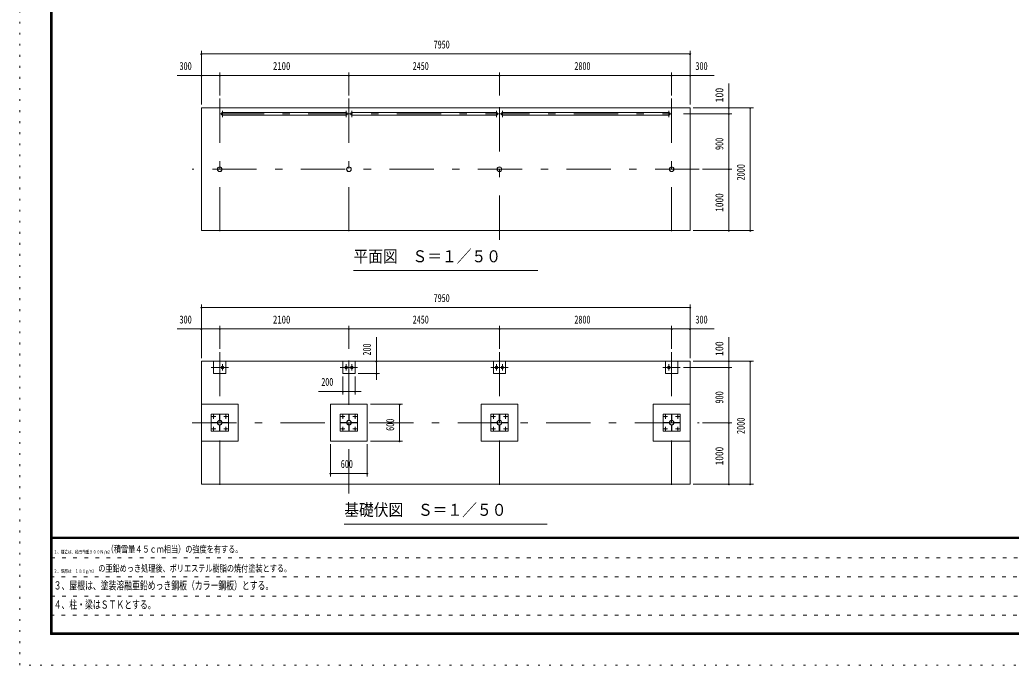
# Model space of a CAD drawing. Units: millimetres, scale not verified, with parts at other scales. Extents: x -23448 to 23452, y -10500 to 10500.
# Drawn here: x -6248 to 9878, y -10500 to 0 of the extents above; entities that cross this region are included whole.
import ezdxf
from ezdxf.enums import TextEntityAlignment as Align

# ---------------------------------------------------------------- set-up
doc = ezdxf.new("R2010")
doc.units = ezdxf.units.MM
doc.header["$LTSCALE"] = 60
for name, pattern in [('USER1', [3, 1, -2]), ('USER3', [24, 12, -5, 2, -5]), ('USER4', [3, 0.5, -2.5])]:
    doc.linetypes.add(name, pattern=pattern)
doc.layers.add('0-1_0-F', color=7, linetype='Continuous')
for name, color, linetype, lineweight in [('0-2_1-0BOLD', 7, 'Continuous', 18), ('0-3_1-2CENTER', 3, 'USER3', 18), ('0-5_1-5DIM', 3, 'Continuous', 18), ('0-C_F-F', 5, 'Continuous', 18), ('0-D_F-E_J_ADD', 5, 'USER4', 18)]:
    doc.layers.add(name, color=color, linetype=linetype, lineweight=lineweight)
doc.styles.add('ＭＳ ゴシック', font='')
doc.styles.get('ＭＳ ゴシック').set_extended_font_data('MS Gothic')

msp = doc.modelspace()

# ---------------------------------------------------------------- linework, layer by layer
at = {"layer": '0-2_1-0BOLD'}
for p, q in [((-941.82, -1508.98), (-2949.11, -1508.98)), ((-2949.11, -1551.68), (-941.82, -1551.68)), ((-849.11, -1508.98), (1508.19, -1508.98)), ((1508.19, -1551.68), (-849.11, -1551.68)), ((1600.89, -1508.98), (4308.18, -1508.98)), ((4308.18, -1551.68), (1600.89, -1551.68)), ((-995.47, -5555.33), (-995.47, -5755.33)), ((1454.53, -5755.33), (1454.53, -5555.33)), ((4254.53, -5555.33), (4254.53, -5755.33)), ((-2695.47, -6255.33), (-3295.47, -6255.33)), ((4054.53, -6255.33), (4654.53, -6255.33)), ((-3053.62, -6552.33), (-3053.62, -6558.33)), ((-2992.47, -6497.18), (-2998.47, -6497.18)), ((-2937.32, -6558.33), (-2937.32, -6552.33)), ((-953.62, -6552.33), (-953.62, -6558.33)), ((-892.47, -6497.18), (-898.47, -6497.18)), ((-837.32, -6558.33), (-837.32, -6552.33)), ((1496.38, -6552.33), (1496.38, -6558.33)), ((1557.53, -6497.18), (1551.53, -6497.18)), ((1612.68, -6558.33), (1612.68, -6552.33)), ((4296.38, -6552.33), (4296.38, -6558.33)), ((4357.53, -6497.18), (4351.53, -6497.18)), ((4412.68, -6558.33), (4412.68, -6552.33)), ((-2998.47, -6613.48), (-2992.47, -6613.48)), ((-898.47, -6613.48), (-892.47, -6613.48)), ((1551.53, -6613.48), (1557.53, -6613.48)), ((4351.53, -6613.48), (4357.53, -6613.48))]:
    msp.add_line(p, q, dxfattribs=at)
for points in [[(-3295.46, -1430.33), (-3295.46, -3430.33), (4654.53, -3430.33), (4654.53, -1430.33)], [(-3295.47, -5555.32), (-3295.47, -7555.33), (4654.53, -7555.33), (4654.53, -5555.32)], [(-1195.47, -6255.33), (-595.47, -6255.33), (-595.47, -6855.33), (-1195.47, -6855.33)], [(1254.53, -6255.33), (1254.53, -6855.33), (1854.53, -6855.33), (1854.53, -6255.33)], [(-2855.47, -6415.33), (-2855.47, -6695.33), (-3135.47, -6695.33), (-3135.47, -6415.33)], [(-2992.47, -6417.18), (-2992.47, -6517.18), (-2998.47, -6517.18), (-2998.47, -6417.18)], [(-1035.47, -6415.33), (-1035.47, -6695.33), (-755.47, -6695.33), (-755.47, -6415.33)], [(-892.47, -6517.18), (-892.47, -6417.18), (-898.47, -6417.18), (-898.47, -6517.18)], [(1414.53, -6415.33), (1414.53, -6695.33), (1694.53, -6695.33), (1694.53, -6415.33)], [(1557.53, -6517.18), (1551.53, -6517.18), (1551.53, -6417.18), (1557.53, -6417.18)], [(4494.53, -6415.33), (4494.53, -6695.33), (4214.53, -6695.33), (4214.53, -6415.33)], [(4357.53, -6417.18), (4351.53, -6417.18), (4351.53, -6517.18), (4357.53, -6517.18)], [(-3033.62, -6552.33), (-3133.62, -6552.33), (-3133.62, -6558.33), (-3033.62, -6558.33)], [(-2998.47, -6593.48), (-2998.47, -6693.48), (-2992.47, -6693.48), (-2992.47, -6593.48)], [(-2957.32, -6558.33), (-2857.32, -6558.33), (-2857.32, -6552.33), (-2957.32, -6552.33)], [(-1033.62, -6552.33), (-933.62, -6552.33), (-933.62, -6558.33), (-1033.62, -6558.33)], [(-898.47, -6593.48), (-898.47, -6693.48), (-892.47, -6693.48), (-892.47, -6593.48)], [(-857.32, -6558.33), (-757.32, -6558.33), (-757.32, -6552.33), (-857.32, -6552.33)], [(1416.38, -6552.33), (1416.38, -6558.33), (1516.38, -6558.33), (1516.38, -6552.33)], [(1551.53, -6593.48), (1557.53, -6593.48), (1557.53, -6693.48), (1551.53, -6693.48)], [(1592.68, -6558.33), (1692.68, -6558.33), (1692.68, -6552.33), (1592.68, -6552.33)], [(4316.38, -6552.33), (4316.38, -6558.33), (4216.38, -6558.33), (4216.38, -6552.33)], [(4351.53, -6593.48), (4351.53, -6693.48), (4357.53, -6693.48), (4357.53, -6593.48)], [(4392.68, -6558.33), (4492.68, -6558.33), (4492.68, -6552.33), (4392.68, -6552.33)]]:
    msp.add_lwpolyline(points, close=True, dxfattribs=at)
for points in [[(-3095.47, -5555.33), (-3095.47, -5755.33), (-2895.47, -5755.33), (-2895.47, -5555.33)], [(-995.47, -5755.33), (-795.47, -5755.33), (-795.47, -5555.33)], [(1654.53, -5555.33), (1654.53, -5755.33), (1454.53, -5755.33)], [(4254.53, -5755.33), (4454.53, -5755.33), (4454.53, -5555.33)], [(-3295.47, -6855.33), (-2695.47, -6855.33), (-2695.47, -6255.33)], [(4654.53, -6855.33), (4054.53, -6855.33), (4054.53, -6255.33)]]:
    msp.add_lwpolyline(points, dxfattribs=at)
for centre, radius in [((-2995.46, -2430.33), 38.15), ((-2995.46, -2430.33), 35.35), ((-895.46, -2430.33), 38.15), ((-895.46, -2430.33), 35.35), ((1554.54, -2430.33), 38.15), ((1554.54, -2430.33), 35.35), ((4354.53, -2430.33), 38.15), ((4354.53, -2430.33), 35.35), ((-2949.12, -5655.33), 21.35), ((-2949.12, -5655.33), 19.05), ((-941.82, -5655.33), 21.35), ((-941.82, -5655.33), 19.05), ((-849.12, -5655.33), 21.35), ((-849.12, -5655.33), 19.05), ((1508.18, -5655.33), 21.35), ((1508.18, -5655.33), 19.05), ((1600.88, -5655.33), 21.35), ((1600.88, -5655.33), 19.05), ((4308.18, -5655.33), 21.35), ((4308.18, -5655.33), 19.05), ((-3095.47, -6455.33), 8), ((-2895.47, -6455.33), 8), ((-995.47, -6455.33), 8), ((-795.47, -6455.33), 8), ((1454.53, -6455.33), 8), ((1654.53, -6455.33), 8), ((4254.53, -6455.33), 8), ((4454.53, -6455.33), 8), ((-2995.47, -6555.33), 38.15), ((-2995.47, -6555.33), 35.35), ((-895.47, -6555.33), 38.15), ((-895.47, -6555.33), 35.35), ((1554.53, -6555.33), 38.15), ((1554.53, -6555.33), 35.35), ((4354.53, -6555.33), 38.15), ((4354.53, -6555.33), 35.35), ((-3095.47, -6655.33), 8), ((-2895.47, -6655.33), 8), ((-995.47, -6655.33), 8), ((-795.47, -6655.33), 8), ((1454.53, -6655.33), 8), ((1654.53, -6655.33), 8), ((4254.53, -6655.33), 8), ((4454.53, -6655.33), 8)]:
    msp.add_circle(centre, radius, dxfattribs=at)
for centre, start, end in [((-2949.11, -1530.33), 90, 270), ((-941.82, -1530.33), 270, 90), ((-849.11, -1530.33), 90, 270), ((1508.19, -1530.33), 270, 90), ((1600.89, -1530.33), 90, 270), ((4308.18, -1530.33), 270, 90)]:
    msp.add_arc(centre, 21.35, start, end, dxfattribs=at)
at = {"layer": '0-3_1-2CENTER'}
for p, q in [((-2995.46, -1280.33), (-2995.46, -3580.33)), ((-895.46, -1280.33), (-895.46, -3580.33)), ((1554.54, -3580.33), (1554.54, -1280.33)), ((4354.53, -1280.33), (4354.53, -3580.33)), ((-2995.46, -1530.33), (4354.53, -1530.33)), ((-2949.11, -1478.98), (-2949.11, -1581.68)), ((-941.82, -1581.68), (-941.82, -1478.98)), ((-849.11, -1478.98), (-849.11, -1581.68)), ((1508.19, -1478.98), (1508.19, -1581.68)), ((1600.89, -1581.68), (1600.89, -1478.98)), ((4308.18, -1478.98), (4308.18, -1581.68)), ((4804.54, -2430.33), (-3445.46, -2430.33)), ((-2995.47, -5405.33), (-2995.47, -7705.33)), ((-895.47, -7705.33), (-895.47, -5405.33)), ((1554.53, -5405.33), (1554.53, -7705.33)), ((4354.53, -5405.33), (4354.53, -7705.33)), ((-2949.12, -5603.98), (-2949.12, -5706.68)), ((-941.82, -5603.98), (-941.82, -5706.68)), ((-849.12, -5706.68), (-849.12, -5603.98)), ((1508.18, -5603.98), (1508.18, -5706.68)), ((1600.88, -5706.68), (1600.88, -5603.98)), ((4308.18, -5603.98), (4308.18, -5706.68)), ((-3136.89, -5655.33), (-2854.05, -5655.33)), ((-754.05, -5655.33), (-1036.89, -5655.33)), ((1695.95, -5655.33), (1413.11, -5655.33)), ((4495.95, -5655.33), (4213.11, -5655.33)), ((-3095.47, -6421.18), (-3095.47, -6489.47)), ((-2895.47, -6489.47), (-2895.47, -6421.18)), ((-995.47, -6421.18), (-995.47, -6489.47)), ((-795.47, -6421.18), (-795.47, -6489.47)), ((1454.53, -6421.18), (1454.53, -6489.47)), ((1654.53, -6489.47), (1654.53, -6421.18)), ((4254.53, -6421.18), (4254.53, -6489.47)), ((4454.53, -6421.18), (4454.53, -6489.47)), ((-3445.47, -6555.33), (4804.53, -6555.33)), ((-3061.33, -6455.33), (-3129.61, -6455.33)), ((-2929.62, -6455.33), (-2861.33, -6455.33)), ((-961.32, -6455.33), (-1029.61, -6455.33)), ((-829.61, -6455.33), (-761.33, -6455.33)), ((1420.39, -6455.33), (1488.68, -6455.33)), ((1620.39, -6455.33), (1688.68, -6455.33)), ((4288.68, -6455.33), (4220.39, -6455.33)), ((4420.39, -6455.33), (4488.68, -6455.33)), ((-3061.33, -6655.33), (-3129.61, -6655.33)), ((-3095.47, -6689.47), (-3095.47, -6621.18)), ((-2929.62, -6655.33), (-2861.33, -6655.33)), ((-2895.47, -6621.18), (-2895.47, -6689.47)), ((-961.32, -6655.33), (-1029.61, -6655.33)), ((-995.47, -6621.18), (-995.47, -6689.47)), ((-829.61, -6655.33), (-761.33, -6655.33)), ((-795.47, -6621.18), (-795.47, -6689.47)), ((1488.68, -6655.33), (1420.39, -6655.33)), ((1454.53, -6689.47), (1454.53, -6621.18)), ((1688.68, -6655.33), (1620.39, -6655.33)), ((1654.53, -6621.18), (1654.53, -6689.47)), ((4288.68, -6655.33), (4220.39, -6655.33)), ((4254.53, -6621.18), (4254.53, -6689.47)), ((4420.39, -6655.33), (4488.68, -6655.33)), ((4454.53, -6621.18), (4454.53, -6689.47))]:
    msp.add_line(p, q, dxfattribs=at)
at = {"layer": '0-5_1-5DIM'}
for p, q in [((-3285.46, -555.33), (-3305.46, -555.33)), ((-3295.46, -1380.33), (-3295.46, -505.33)), ((-3295.46, -555.33), (4654.53, -555.33)), ((4664.53, -555.33), (4644.53, -555.33)), ((4654.53, -505.33), (4654.53, -1380.33)), ((-3295.46, -905.33), (-3687.96, -905.33)), ((-3285.46, -905.33), (-3305.46, -905.33)), ((-3295.46, -905.33), (-2995.46, -905.33)), ((-2985.46, -905.33), (-3005.46, -905.33)), ((-2995.46, -855.33), (-2995.46, -1230.33)), ((-2995.46, -905.33), (-895.46, -905.33)), ((-885.46, -905.33), (-905.46, -905.33)), ((-895.46, -1230.33), (-895.46, -855.33)), ((-895.46, -905.33), (1554.54, -905.33)), ((1564.54, -905.33), (1544.54, -905.33)), ((1554.54, -1230.33), (1554.54, -855.33)), ((1554.54, -905.33), (4354.53, -905.33)), ((4364.53, -905.33), (4344.53, -905.33)), ((4354.53, -855.33), (4354.53, -1230.33)), ((4354.53, -905.33), (4654.53, -905.33)), ((4664.53, -905.33), (4644.53, -905.33)), ((5047.03, -905.33), (4654.53, -905.33)), ((5284.54, -1430.33), (5284.54, -1037.83)), ((4704.53, -1430.33), (5684.54, -1430.33)), ((5294.54, -1430.33), (5274.54, -1430.33)), ((5284.54, -1530.34), (5284.54, -1430.33)), ((5644.54, -1430.33), (5624.54, -1430.33)), ((5634.54, -1430.33), (5634.54, -3430.33)), ((4545.96, -1530.34), (5334.54, -1530.34)), ((5294.54, -1530.34), (5274.54, -1530.34)), ((5284.54, -2430.33), (5284.54, -1530.34)), ((5334.54, -2430.33), (4854.54, -2430.33)), ((5294.54, -2430.33), (5274.54, -2430.33)), ((5284.54, -3430.33), (5284.54, -2430.33)), ((4704.53, -3430.33), (5684.54, -3430.33)), ((5294.54, -3430.33), (5274.54, -3430.33)), ((5644.54, -3430.33), (5624.54, -3430.33)), ((-820.46, -4080.33), (2179.54, -4080.33)), ((-3295.47, -4630.33), (-3295.47, -5505.32)), ((4654.53, -5505.32), (4654.53, -4630.33)), ((-3285.47, -4680.33), (-3305.47, -4680.33)), ((-3295.47, -4680.33), (4654.53, -4680.33)), ((4664.53, -4680.33), (4644.53, -4680.33)), ((-2995.47, -5355.33), (-2995.47, -4980.33)), ((-895.47, -5355.33), (-895.47, -4980.33)), ((1554.53, -4980.33), (1554.53, -5355.33)), ((4354.53, -5355.33), (4354.53, -4980.33)), ((-3295.47, -5030.33), (-3687.97, -5030.33)), ((-3285.47, -5030.33), (-3305.47, -5030.33)), ((-3295.47, -5030.33), (-2995.47, -5030.33)), ((-2985.47, -5030.33), (-3005.47, -5030.33)), ((-2995.47, -5030.33), (-895.47, -5030.33)), ((-885.47, -5030.33), (-905.47, -5030.33)), ((-895.47, -5030.33), (1554.53, -5030.33)), ((1564.53, -5030.33), (1544.53, -5030.33)), ((1554.53, -5030.33), (4354.53, -5030.33)), ((4364.53, -5030.33), (4344.53, -5030.33)), ((4354.53, -5030.33), (4654.53, -5030.33)), ((4664.53, -5030.33), (4644.53, -5030.33)), ((4654.53, -5030.33), (5047.03, -5030.33)), ((-448.45, -5162.83), (-448.45, -5555.33)), ((5284.53, -5162.83), (5284.53, -5555.33)), ((-398.45, -5555.33), (-745.47, -5555.33)), ((-438.45, -5555.33), (-458.45, -5555.33)), ((-448.45, -5755.33), (-448.45, -5555.33)), ((5684.53, -5555.33), (4704.53, -5555.33)), ((5294.53, -5555.33), (5274.53, -5555.33)), ((5284.53, -5655.33), (5284.53, -5555.33)), ((5644.53, -5555.33), (5624.53, -5555.33)), ((5634.53, -5555.33), (5634.53, -7555.32)), ((-995.47, -6094.63), (-995.47, -5805.33)), ((-795.47, -5805.33), (-795.47, -6094.63)), ((-745.47, -5755.33), (-398.45, -5755.33)), ((-438.45, -5755.33), (-458.45, -5755.33)), ((-448.45, -5755.33), (-448.45, -5855.33)), ((5334.53, -5655.33), (4545.95, -5655.33)), ((5294.53, -5655.33), (5274.53, -5655.33)), ((5284.53, -6555.32), (5284.53, -5655.33)), ((-995.47, -6044.63), (-1387.97, -6044.63)), ((-985.47, -6044.63), (-1005.47, -6044.63)), ((-995.47, -6044.63), (-795.47, -6044.63)), ((-785.47, -6044.63), (-805.47, -6044.63)), ((-795.47, -6044.63), (-695.47, -6044.63)), ((-20.47, -6255.33), (-545.47, -6255.33)), ((-60.47, -6255.33), (-80.47, -6255.33)), ((-70.47, -6855.33), (-70.47, -6255.33)), ((4854.53, -6555.32), (5334.53, -6555.32)), ((5294.53, -6555.32), (5274.53, -6555.32)), ((5284.53, -7555.32), (5284.53, -6555.32)), ((-1195.47, -6905.33), (-1195.47, -7430.33)), ((-595.47, -7430.33), (-595.47, -6905.33)), ((-545.47, -6855.33), (-20.47, -6855.33)), ((-60.47, -6855.33), (-80.47, -6855.33)), ((-1185.47, -7380.33), (-1205.47, -7380.33)), ((-1195.47, -7380.33), (-595.47, -7380.33)), ((-585.47, -7380.33), (-605.47, -7380.33)), ((4704.53, -7555.32), (5684.53, -7555.32)), ((5294.53, -7555.32), (5274.53, -7555.32)), ((5644.53, -7555.32), (5624.53, -7555.32)), ((2329.54, -8205.33), (-970.46, -8205.33))]:
    msp.add_line(p, q, dxfattribs=at)
for centre in [(-3295.46, -555.33), (4654.53, -555.33), (-3295.46, -905.33), (-2995.46, -905.33), (-895.46, -905.33), (1554.54, -905.33), (4354.53, -905.33), (4654.53, -905.33), (5284.54, -1430.33), (5634.54, -1430.33), (5284.54, -1530.34), (5284.54, -2430.33), (5284.54, -3430.33), (5634.54, -3430.33), (-3295.47, -4680.33), (4654.53, -4680.33), (-3295.47, -5030.33), (-2995.47, -5030.33), (-895.47, -5030.33), (1554.53, -5030.33), (4354.53, -5030.33), (4654.53, -5030.33), (-448.45, -5555.33), (5284.53, -5555.33), (5634.53, -5555.33), (-448.45, -5755.33), (5284.53, -5655.33), (-995.47, -6044.63), (-795.47, -6044.63), (-70.47, -6255.33), (5284.53, -6555.32), (-70.47, -6855.33), (-1195.47, -7380.33), (-595.47, -7380.33), (5284.53, -7555.32), (5634.53, -7555.32)]:
    msp.add_arc(centre, 10, 180, 0, dxfattribs=at)
at = {"layer": '0-C_F-F'}
for p, q in [((22926.87, -8415), (-5723.12, -8415)), ((-5723.12, -8417.5), (22926.87, -8417.5)), ((22926.87, -8420), (-5723.12, -8420)), ((-5723.12, -8422.5), (22926.87, -8422.5)), ((22926.87, -8425), (-5723.12, -8425)), ((-5723.12, -8427.5), (22926.87, -8427.5)), ((22926.87, -8430), (-5723.12, -8430)), ((-5723.12, -8432.5), (22926.87, -8432.5)), ((22926.87, -8435), (-5723.12, -8435)), ((-5723.12, -8437.5), (22926.87, -8437.5)), ((22926.87, -8440), (-5723.12, -8440))]:
    msp.add_line(p, q, dxfattribs=at)
at = {"layer": '0-C_F-F', "color": 6, "linetype": 'USER1'}
for p, q in [((12501.88, -8752), (-5748.13, -8752)), ((-5748.13, -9064), (12501.88, -9064)), ((12501.88, -9376), (-5748.13, -9376)), ((-5748.13, -9688), (9993.88, -9688))]:
    msp.add_line(p, q, dxfattribs=at)
at = {"layer": '0-C_F-F'}
for points in [[(22951.87, -10000), (-5748.13, -10000), (-5748.13, 10100), (22951.87, 10100)], [(22949.37, -9997.5), (-5745.63, -9997.5), (-5745.63, 10097.5), (22949.37, 10097.5)], [(22946.87, -9995), (22946.87, 10095), (-5743.13, 10095), (-5743.13, -9995)], [(22944.37, -9992.5), (-5740.63, -9992.5), (-5740.63, 10092.5), (22944.37, 10092.5)], [(22941.87, -9990), (22941.87, 10090), (-5738.13, 10090), (-5738.13, -9990)], [(22939.37, -9987.5), (-5735.63, -9987.5), (-5735.63, 10087.5), (22939.37, 10087.5)], [(22936.87, -9985), (22936.87, 10085), (-5733.13, 10085), (-5733.13, -9985)], [(22934.37, -9982.5), (-5730.63, -9982.5), (-5730.63, 10082.5), (22934.37, 10082.5)], [(22931.87, -9980), (-5728.13, -9980), (-5728.13, 10080), (22931.87, 10080)], [(22929.37, -9977.5), (-5725.63, -9977.5), (-5725.63, 10077.5), (22929.37, 10077.5)], [(22926.87, -9975), (22926.87, 10075), (-5723.12, 10075), (-5723.12, -9975)]]:
    msp.add_lwpolyline(points, close=True, dxfattribs=at)
at = {"layer": '0-D_F-E_J_ADD'}
msp.add_lwpolyline([(23451.87, -10500), (-6248.13, -10500), (-6248.13, 10500), (23451.87, 10500)], close=True, dxfattribs=at)

# ---------------------------------------------------------------- texts
at = {"layer": '0-1_0-F', "style": 'ＭＳ ゴシック'}
for s, height, width, p in [('（積雪量４５ｃｍ相当）の強度を有する。', 110.7, 0.75, (-4835.63, -8702)), ('１、構造は、積雪荷重９００Ｎ/m2', 55.35, 0.75, (-5698.12, -8702)), ('\u3000の亜鉛めっき処理後、ポリエステル樹脂の焼付塗装とする。', 110.7, 0.75, (-5088.53, -9014)), ('２、鉄部は\u3000１８０g/m2', 55.35, 0.75, (-5698.13, -9014)), ('３、屋根は、塗装溶融亜鉛めっき鋼板（カラー鋼板）とする。', 130.2, 0.7, (-5698.13, -9308.23)), ('４、柱・梁はＳＴＫとする。', 130.2, 0.7, (-5698.13, -9620.23))]:
    msp.add_text(s, height=height, dxfattribs=dict(at, width=width)).set_placement(p, align=Align.BOTTOM_LEFT)
at = {"layer": '0-5_1-5DIM', "color": 7, "style": 'ＭＳ ゴシック'}
for s, height, width, p in [('7950', 130.2, 0.7, (484.2, -505.33)), ('300', 130.2, 0.75, (-3650.81, -855.33)), ('2100', 130.2, 0.8, (-2130.85, -855.33)), ('2450', 130.2, 0.7, (143.53, -855.33)), ('2800', 130.2, 0.7, (2773.26, -855.33)), ('300', 130.2, 0.75, (4741.68, -855.33)), ('平面図\u3000Ｓ＝１／５０', 195.4, 0.9, (-820.46, -4003.68)), ('7950', 130.2, 0.7, (484.19, -4630.33)), ('300', 130.2, 0.75, (-3650.82, -4980.33)), ('2100', 130.2, 0.8, (-2130.86, -4980.33)), ('2450', 130.2, 0.7, (143.52, -4980.33)), ('2800', 130.2, 0.7, (2773.26, -4980.33)), ('300', 130.2, 0.75, (4741.68, -4980.33)), ('200', 130.2, 0.7, (-1343.98, -5994.63)), ('600', 130.2, 0.75, (-1028.33, -7330.33)), ('基礎伏図\u3000Ｓ＝１／５０', 195.4, 0.9, (-970.46, -8128.68))]:
    msp.add_text(s, height=height, dxfattribs=dict(at, width=width)).set_placement(p, align=Align.BOTTOM_LEFT)
for s, width, p in [('100', 0.9, (5234.54, -1344.66)), ('900', 0.75, (5234.54, -2117.96)), ('2000', 0.75, (5584.54, -2613.36)), ('1000', 0.85, (5234.54, -3123.13)), ('200', 0.7, (-498.45, -5461.34)), ('100', 0.9, (5234.53, -5469.66)), ('900', 0.75, (5234.53, -6242.95)), ('600', 0.75, (-120.47, -6688.19)), ('2000', 0.75, (5584.53, -6738.36)), ('1000', 0.85, (5234.53, -7248.13))]:
    msp.add_text(s, height=130.2, rotation=90, dxfattribs=dict(at, width=width)).set_placement(p, align=Align.BOTTOM_LEFT)

doc.saveas('drawing.dxf')
